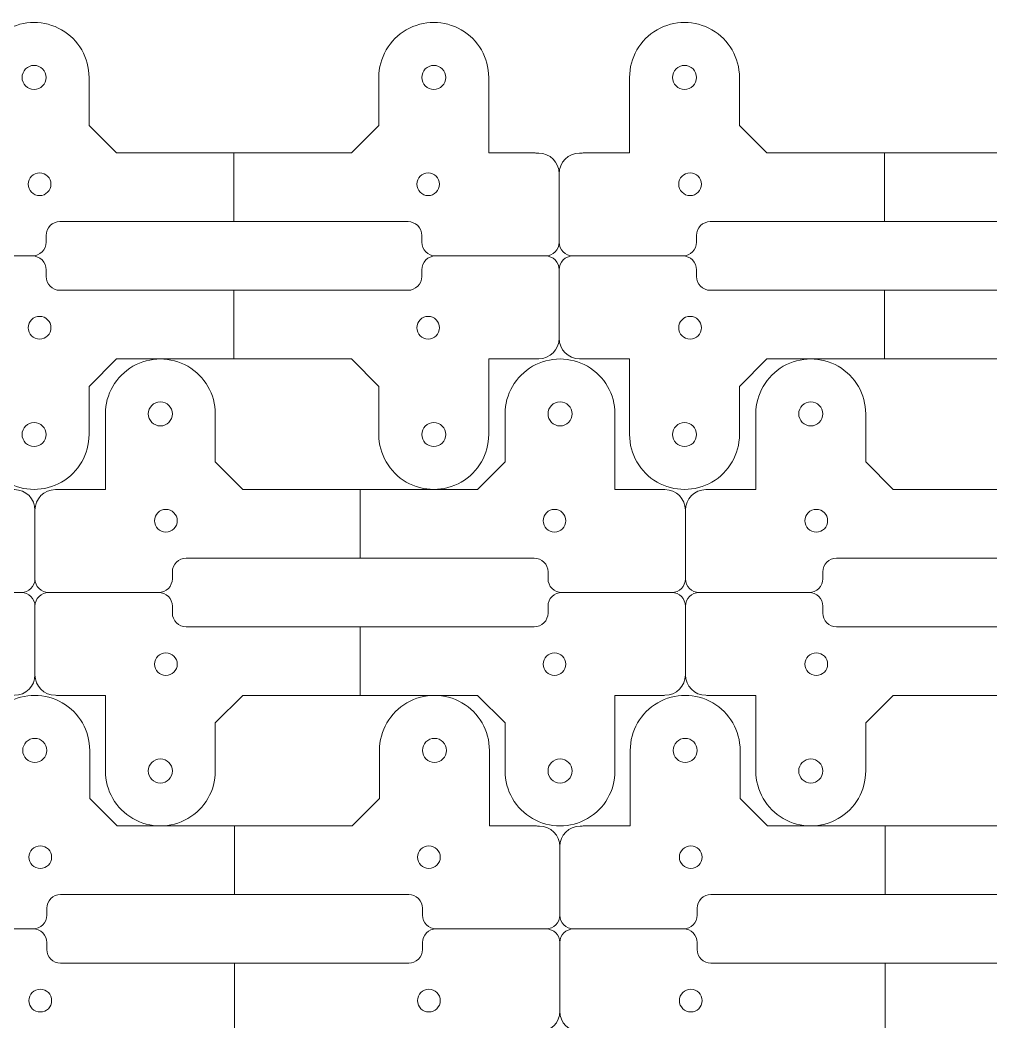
# Model space of a CAD drawing. Header units: millimetres. Extents: x -300 to 287, y -145 to 141.
# Drawn here: x 0.3 to 141.7, y -4.5 to 141.4 of the extents above; entities that cross this region are included whole.
import ezdxf

# ---------------------------------------------------------------- set-up
doc = ezdxf.new("R2010")
doc.units = ezdxf.units.MM
doc.header["$MEASUREMENT"] = 0
doc.layers.add('Layer 1', color=7, linetype='Continuous')

msp = doc.modelspace()

# ---------------------------------------------------------------- linework, layer by layer
at = {"layer": 'Layer 1', "lineweight": 9}
for points in [[(31.4448, 122.0376), (14.3513, 122.0376), (10.3513, 126.0376), (10.3513, 133.0376)], [(56.7882, 112.0376), (31.4447, 112.0376), (31.4447, 122.0376), (48.5382, 122.0376), (52.5382, 126.0376), (52.5382, 133.0376)], [(75.2819, 122.0376), (68.5382, 122.0376), (68.5382, 133.0376), (68.5382, 122.0376)], [(89.0382, 122.0376), (89.0382, 133.0376), (89.0382, 122.0376), (82.2945, 122.0376)], [(126.1317, 122.0376), (109.0382, 122.0376), (105.0382, 126.0376), (105.0382, 133.0376)], [(151.4751, 112.0376), (126.1316, 112.0376), (126.1316, 122.0376), (143.2251, 122.0376), (147.2251, 126.0376), (147.2251, 133.0376)], [(78.7882, 119.0198), (78.7882, 109.0376), (78.7882, 119.0198)], [(31.4448, 112.0376), (6.1013, 112.0376)], [(126.1317, 112.0376), (100.7882, 112.0376)], [(4.1013, 110.0376), (4.1013, 109.0376)], [(58.7882, 109.0376), (58.7882, 110.0376)], [(98.7882, 110.0376), (98.7882, 109.0376)], [(2.1013, 107.0376), (-13.8987, 107.0376)], [(76.7882, 107.0376), (60.7882, 107.0376)], [(96.7882, 107.0376), (80.7882, 107.0376)], [(4.1013, 105.0376), (4.1013, 104.0376)], [(58.7882, 104.0376), (58.7882, 105.0376)], [(78.7882, 95.0554), (78.7882, 105.0376), (78.7882, 95.0554)], [(98.7882, 105.0376), (98.7882, 104.0376)], [(6.1013, 102.0376), (31.4448, 102.0376), (31.4448, 92.0376), (14.3513, 92.0376), (10.3513, 88.0376), (10.3513, 81.0376)], [(31.4447, 102.0376), (56.7882, 102.0376)], [(100.7882, 102.0376), (126.1317, 102.0376), (126.1317, 92.0376), (109.0382, 92.0376), (105.0382, 88.0376), (105.0382, 81.0376)], [(126.1316, 102.0376), (151.4751, 102.0376)], [(31.4447, 92.0376), (48.5382, 92.0376), (52.5382, 88.0376), (52.5382, 81.0376)], [(126.1316, 92.0376), (143.2251, 92.0376), (147.2251, 88.0376), (147.2251, 81.0376)], [(12.7324, 73.0377), (12.7324, 84.0377), (12.7324, 73.0377), (5.9887, 73.0377)], [(49.8259, 73.0377), (32.7324, 73.0377), (28.7324, 77.0377), (28.7324, 84.0377)], [(75.1693, 63.0377), (49.8258, 63.0377), (49.8258, 73.0377), (66.9193, 73.0377), (70.9193, 77.0377), (70.9193, 84.0377)], [(93.663, 73.0377), (86.9193, 73.0377), (86.9193, 84.0377), (86.9193, 73.0377)], [(107.4193, 73.0377), (107.4193, 84.0377), (107.4193, 73.0377), (100.6756, 73.0377)], [(144.5128, 73.0377), (127.4193, 73.0377), (123.4193, 77.0377), (123.4193, 84.0377)], [(2.4824, 70.0199), (2.4824, 60.0377), (2.4824, 70.0199)], [(97.1693, 70.0199), (97.1693, 60.0377), (97.1693, 70.0199)], [(49.8259, 63.0377), (24.4824, 63.0377)], [(144.5128, 63.0377), (119.1693, 63.0377)], [(22.4824, 61.0377), (22.4824, 60.0377)], [(77.1693, 60.0377), (77.1693, 61.0377)], [(117.1693, 61.0377), (117.1693, 60.0377)], [(0.4824, 58.0377), (-15.5176, 58.0377)], [(20.4824, 58.0377), (4.4824, 58.0377)], [(95.1693, 58.0377), (79.1693, 58.0377)], [(115.1693, 58.0377), (99.1693, 58.0377)], [(2.4824, 46.0555), (2.4824, 56.0377), (2.4824, 46.0555)], [(22.4824, 56.0377), (22.4824, 55.0377)], [(77.1693, 55.0377), (77.1693, 56.0377)], [(97.1693, 46.0555), (97.1693, 56.0377), (97.1693, 46.0555)], [(117.1693, 56.0377), (117.1693, 55.0377)], [(24.4824, 53.0377), (49.8259, 53.0377), (49.8259, 43.0377), (32.7324, 43.0377), (28.7324, 39.0377), (28.7324, 32.0377)], [(49.8258, 53.0377), (75.1693, 53.0377)], [(119.1693, 53.0377), (144.5128, 53.0377), (144.5128, 43.0377), (127.4193, 43.0377), (123.4193, 39.0377), (123.4193, 32.0377)], [(49.8258, 43.0377), (66.9193, 43.0377), (70.9193, 39.0377), (70.9193, 32.0377)], [(31.5447, 24.0377), (14.4512, 24.0377), (10.4512, 28.0377), (10.4512, 35.0377)], [(56.8881, 14.0377), (31.5446, 14.0377), (31.5446, 24.0377), (48.6381, 24.0377), (52.6381, 28.0377), (52.6381, 35.0377)], [(75.3818, 24.0377), (68.6381, 24.0377), (68.6381, 35.0377), (68.6381, 24.0377)], [(89.1381, 24.0377), (89.1381, 35.0377), (89.1381, 24.0377), (82.3944, 24.0377)], [(126.2316, 24.0377), (109.1381, 24.0377), (105.1381, 28.0377), (105.1381, 35.0377)], [(151.575, 14.0377), (126.2315, 14.0377), (126.2315, 24.0377), (143.325, 24.0377), (147.325, 28.0377), (147.325, 35.0377)], [(78.8881, 21.0199), (78.8881, 11.0377), (78.8881, 21.0199)], [(31.5447, 14.0377), (6.2012, 14.0377)], [(126.2316, 14.0377), (100.8881, 14.0377)], [(4.2012, 12.0377), (4.2012, 11.0377)], [(58.8881, 11.0377), (58.8881, 12.0377)], [(98.8881, 12.0377), (98.8881, 11.0377)], [(2.2012, 9.0377), (-13.7988, 9.0377)], [(76.8881, 9.0377), (60.8881, 9.0377)], [(96.8881, 9.0377), (80.8881, 9.0377)], [(4.2012, 7.0377), (4.2012, 6.0377)], [(58.8881, 6.0377), (58.8881, 7.0377)], [(98.8881, 7.0377), (98.8881, 6.0377)], [(6.2012, 4.0377), (31.5447, 4.0377), (31.5447, -5.9623), (14.4512, -5.9623), (10.4512, -9.9623), (10.4512, -16.9623)], [(31.5446, 4.0377), (56.8881, 4.0377)], [(100.8881, 4.0377), (126.2316, 4.0377), (126.2316, -5.9623), (109.1381, -5.9623), (105.1381, -9.9623), (105.1381, -16.9623)], [(126.2315, 4.0377), (151.575, 4.0377)]]:
    msp.add_lwpolyline(points, dxfattribs=at)
at = {"layer": 'Layer 1', "color": 240, "lineweight": 9}
for points in [[(75.2819, 92.0376), (68.5382, 92.0376), (68.5382, 81.0376), (68.5382, 92.0376)], [(89.0382, 92.0376), (89.0382, 81.0376), (89.0382, 92.0376), (82.2945, 92.0376)], [(12.7324, 43.0377), (12.7324, 32.0377), (12.7324, 43.0377), (5.9887, 43.0377)], [(93.663, 43.0377), (86.9193, 43.0377), (86.9193, 32.0377), (86.9193, 43.0377)], [(107.4193, 43.0377), (107.4193, 32.0377), (107.4193, 43.0377), (100.6756, 43.0377)], [(78.8881, -2.9445), (78.8881, 7.0377), (78.8881, -2.9445)]]:
    msp.add_lwpolyline(points, dxfattribs=at)
at = {"layer": 'Layer 1', "lineweight": 9}
for points, knots in [([(10.3513, 133.0376), (10.3513, 135.8957), (8.8265, 138.5367), (6.3513, 139.9658), (3.8761, 141.3948), (0.8265, 141.3948), (-1.6487, 139.9658), (-4.1239, 138.5367), (-5.6487, 135.8957), (-5.6487, 133.0376)], [0, 0, 0, 0, 1, 1, 1, 2, 2, 2, 3, 3, 3, 3]), ([(52.5382, 133.0376), (52.5382, 135.8957), (54.063, 138.5367), (56.5382, 139.9658), (59.0134, 141.3948), (62.063, 141.3948), (64.5382, 139.9658), (67.0134, 138.5367), (68.5382, 135.8957), (68.5382, 133.0376)], [0, 0, 0, 0, 1, 1, 1, 2, 2, 2, 3, 3, 3, 3]), ([(105.0382, 133.0376), (105.0382, 135.8957), (103.5134, 138.5367), (101.0382, 139.9658), (98.563, 141.3948), (95.5134, 141.3948), (93.0382, 139.9658), (90.563, 138.5367), (89.0382, 135.8957), (89.0382, 133.0376)], [0, 0, 0, 0, 1, 1, 1, 2, 2, 2, 3, 3, 3, 3]), ([(82.2945, 122.0376), (82.1186, 122.027), (81.9424, 122.021), (81.7662, 122.0197), (80.118, 122.0077), (78.7882, 120.6681), (78.7882, 119.0198), (78.7882, 120.6681), (77.4584, 122.0077), (75.8102, 122.0197), (75.634, 122.021), (75.4578, 122.027), (75.2819, 122.0376)], [0, 0, 0, 0, 1, 1, 1, 2, 2, 2, 3, 3, 3, 4, 4, 4, 4]), ([(6.1013, 112.0376), (5.5708, 112.0376), (5.0621, 111.8268), (4.6871, 111.4518), (4.312, 111.0767), (4.1013, 110.568), (4.1013, 110.0376)], [0, 0, 0, 0, 1, 1, 1, 2, 2, 2, 2]), ([(58.7882, 110.0376), (58.7882, 110.568), (58.5775, 111.0767), (58.2024, 111.4518), (57.8274, 111.8268), (57.3187, 112.0376), (56.7882, 112.0376)], [0, 0, 0, 0, 1, 1, 1, 2, 2, 2, 2]), ([(100.7882, 112.0376), (100.2577, 112.0376), (99.749, 111.8268), (99.374, 111.4518), (98.9989, 111.0767), (98.7882, 110.568), (98.7882, 110.0376)], [0, 0, 0, 0, 1, 1, 1, 2, 2, 2, 2]), ([(4.1013, 109.0376), (4.1013, 108.5071), (3.8906, 107.9984), (3.5155, 107.6233), (3.1404, 107.2483), (2.6317, 107.0376), (2.1013, 107.0376)], [0, 0, 0, 0, 1, 1, 1, 2, 2, 2, 2]), ([(60.7882, 107.0376), (60.2578, 107.0376), (59.7491, 107.2483), (59.374, 107.6233), (58.9989, 107.9984), (58.7882, 108.5071), (58.7882, 109.0376)], [0, 0, 0, 0, 1, 1, 1, 2, 2, 2, 2]), ([(80.7882, 107.0376), (79.6836, 107.0376), (78.7882, 107.933), (78.7882, 109.0376), (78.7882, 107.933), (77.8928, 107.0376), (76.7882, 107.0376)], [0, 0, 0, 0, 1, 1, 1, 2, 2, 2, 2]), ([(98.7882, 109.0376), (98.7882, 108.5071), (98.5775, 107.9984), (98.2024, 107.6233), (97.8273, 107.2483), (97.3186, 107.0376), (96.7882, 107.0376)], [0, 0, 0, 0, 1, 1, 1, 2, 2, 2, 2]), ([(2.1013, 107.0376), (2.6317, 107.0376), (3.1404, 106.8269), (3.5155, 106.4519), (3.8906, 106.0768), (4.1013, 105.5681), (4.1013, 105.0376)], [0, 0, 0, 0, 1, 1, 1, 2, 2, 2, 2]), ([(58.7882, 105.0376), (58.7882, 105.5681), (58.9989, 106.0768), (59.374, 106.4519), (59.7491, 106.8269), (60.2578, 107.0376), (60.7882, 107.0376)], [0, 0, 0, 0, 1, 1, 1, 2, 2, 2, 2]), ([(80.7882, 107.0376), (79.6836, 107.0376), (78.7882, 106.1422), (78.7882, 105.0376), (78.7882, 106.1422), (77.8928, 107.0376), (76.7882, 107.0376)], [0, 0, 0, 0, 1, 1, 1, 2, 2, 2, 2]), ([(96.7882, 107.0376), (97.3186, 107.0376), (97.8273, 106.8269), (98.2024, 106.4519), (98.5775, 106.0768), (98.7882, 105.5681), (98.7882, 105.0376)], [0, 0, 0, 0, 1, 1, 1, 2, 2, 2, 2]), ([(4.1013, 104.0376), (4.1013, 103.5072), (4.312, 102.9985), (4.6871, 102.6234), (5.0621, 102.2484), (5.5708, 102.0376), (6.1013, 102.0376)], [0, 0, 0, 0, 1, 1, 1, 2, 2, 2, 2]), ([(56.7882, 102.0376), (57.3187, 102.0376), (57.8274, 102.2484), (58.2024, 102.6234), (58.5775, 102.9985), (58.7882, 103.5072), (58.7882, 104.0376)], [0, 0, 0, 0, 1, 1, 1, 2, 2, 2, 2]), ([(98.7882, 104.0376), (98.7882, 103.5072), (98.9989, 102.9985), (99.374, 102.6234), (99.749, 102.2484), (100.2577, 102.0376), (100.7882, 102.0376)], [0, 0, 0, 0, 1, 1, 1, 2, 2, 2, 2]), ([(28.7324, 84.0377), (28.7324, 86.8958), (27.2076, 89.5368), (24.7324, 90.9659), (22.2572, 92.3949), (19.2076, 92.3949), (16.7324, 90.9659), (14.2572, 89.5368), (12.7324, 86.8958), (12.7324, 84.0377)], [0, 0, 0, 0, 1, 1, 1, 2, 2, 2, 3, 3, 3, 3]), ([(70.9193, 84.0377), (70.9193, 86.8958), (72.4441, 89.5368), (74.9193, 90.9659), (77.3945, 92.3949), (80.4441, 92.3949), (82.9193, 90.9659), (85.3945, 89.5368), (86.9193, 86.8958), (86.9193, 84.0377)], [0, 0, 0, 0, 1, 1, 1, 2, 2, 2, 3, 3, 3, 3]), ([(123.4193, 84.0377), (123.4193, 86.8958), (121.8945, 89.5368), (119.4193, 90.9659), (116.9441, 92.3949), (113.8945, 92.3949), (111.4193, 90.9659), (108.9441, 89.5368), (107.4193, 86.8958), (107.4193, 84.0377)], [0, 0, 0, 0, 1, 1, 1, 2, 2, 2, 3, 3, 3, 3]), ([(10.3513, 81.0376), (10.3513, 78.1795), (8.8265, 75.5385), (6.3513, 74.1094), (3.8761, 72.6804), (0.8265, 72.6804), (-1.6487, 74.1094), (-4.1239, 75.5385), (-5.6487, 78.1795), (-5.6487, 81.0376)], [0, 0, 0, 0, 1, 1, 1, 2, 2, 2, 3, 3, 3, 3]), ([(52.5382, 81.0376), (52.5382, 78.1795), (54.063, 75.5385), (56.5382, 74.1094), (59.0134, 72.6804), (62.063, 72.6804), (64.5382, 74.1094), (67.0134, 75.5385), (68.5382, 78.1795), (68.5382, 81.0376)], [0, 0, 0, 0, 1, 1, 1, 2, 2, 2, 3, 3, 3, 3]), ([(105.0382, 81.0376), (105.0382, 78.1795), (103.5134, 75.5385), (101.0382, 74.1094), (98.563, 72.6804), (95.5134, 72.6804), (93.0382, 74.1094), (90.563, 75.5385), (89.0382, 78.1795), (89.0382, 81.0376)], [0, 0, 0, 0, 1, 1, 1, 2, 2, 2, 3, 3, 3, 3]), ([(5.9887, 73.0377), (5.8128, 73.0271), (5.6366, 73.0211), (5.4604, 73.0198), (3.8122, 73.0078), (2.4824, 71.6682), (2.4824, 70.0199), (2.4824, 71.6682), (1.1526, 73.0078), (-0.4956, 73.0198), (-0.6718, 73.0211), (-0.848, 73.0271), (-1.0239, 73.0377)], [0, 0, 0, 0, 1, 1, 1, 2, 2, 2, 3, 3, 3, 4, 4, 4, 4]), ([(100.6756, 73.0377), (100.4997, 73.0271), (100.3235, 73.0211), (100.1473, 73.0198), (98.4991, 73.0078), (97.1693, 71.6682), (97.1693, 70.0199), (97.1693, 71.6682), (95.8395, 73.0078), (94.1913, 73.0198), (94.0151, 73.0211), (93.8389, 73.0271), (93.663, 73.0377)], [0, 0, 0, 0, 1, 1, 1, 2, 2, 2, 3, 3, 3, 4, 4, 4, 4]), ([(24.4824, 63.0377), (23.9519, 63.0377), (23.4432, 62.8269), (23.0682, 62.4519), (22.6931, 62.0768), (22.4824, 61.5681), (22.4824, 61.0377)], [0, 0, 0, 0, 1, 1, 1, 2, 2, 2, 2]), ([(77.1693, 61.0377), (77.1693, 61.5681), (76.9586, 62.0768), (76.5835, 62.4519), (76.2085, 62.8269), (75.6998, 63.0377), (75.1693, 63.0377)], [0, 0, 0, 0, 1, 1, 1, 2, 2, 2, 2]), ([(119.1693, 63.0377), (118.6388, 63.0377), (118.1301, 62.8269), (117.7551, 62.4519), (117.38, 62.0768), (117.1693, 61.5681), (117.1693, 61.0377)], [0, 0, 0, 0, 1, 1, 1, 2, 2, 2, 2]), ([(4.4824, 58.0377), (3.3778, 58.0377), (2.4824, 58.9331), (2.4824, 60.0377), (2.4824, 58.9331), (1.587, 58.0377), (0.4824, 58.0377)], [0, 0, 0, 0, 1, 1, 1, 2, 2, 2, 2]), ([(22.4824, 60.0377), (22.4824, 59.5072), (22.2717, 58.9985), (21.8966, 58.6234), (21.5215, 58.2484), (21.0128, 58.0377), (20.4824, 58.0377)], [0, 0, 0, 0, 1, 1, 1, 2, 2, 2, 2]), ([(79.1693, 58.0377), (78.6389, 58.0377), (78.1302, 58.2484), (77.7551, 58.6234), (77.38, 58.9985), (77.1693, 59.5072), (77.1693, 60.0377)], [0, 0, 0, 0, 1, 1, 1, 2, 2, 2, 2]), ([(99.1693, 58.0377), (98.0647, 58.0377), (97.1693, 58.9331), (97.1693, 60.0377), (97.1693, 58.9331), (96.2739, 58.0377), (95.1693, 58.0377)], [0, 0, 0, 0, 1, 1, 1, 2, 2, 2, 2]), ([(117.1693, 60.0377), (117.1693, 59.5072), (116.9586, 58.9985), (116.5835, 58.6234), (116.2084, 58.2484), (115.6997, 58.0377), (115.1693, 58.0377)], [0, 0, 0, 0, 1, 1, 1, 2, 2, 2, 2]), ([(4.4824, 58.0377), (3.3778, 58.0377), (2.4824, 57.1423), (2.4824, 56.0377), (2.4824, 57.1423), (1.587, 58.0377), (0.4824, 58.0377)], [0, 0, 0, 0, 1, 1, 1, 2, 2, 2, 2]), ([(20.4824, 58.0377), (21.0128, 58.0377), (21.5215, 57.827), (21.8966, 57.452), (22.2717, 57.0769), (22.4824, 56.5682), (22.4824, 56.0377)], [0, 0, 0, 0, 1, 1, 1, 2, 2, 2, 2]), ([(77.1693, 56.0377), (77.1693, 56.5682), (77.38, 57.0769), (77.7551, 57.452), (78.1302, 57.827), (78.6389, 58.0377), (79.1693, 58.0377)], [0, 0, 0, 0, 1, 1, 1, 2, 2, 2, 2]), ([(99.1693, 58.0377), (98.0647, 58.0377), (97.1693, 57.1423), (97.1693, 56.0377), (97.1693, 57.1423), (96.2739, 58.0377), (95.1693, 58.0377)], [0, 0, 0, 0, 1, 1, 1, 2, 2, 2, 2]), ([(115.1693, 58.0377), (115.6997, 58.0377), (116.2084, 57.827), (116.5835, 57.452), (116.9586, 57.0769), (117.1693, 56.5682), (117.1693, 56.0377)], [0, 0, 0, 0, 1, 1, 1, 2, 2, 2, 2]), ([(22.4824, 55.0377), (22.4824, 54.5073), (22.6931, 53.9986), (23.0682, 53.6235), (23.4432, 53.2485), (23.9519, 53.0377), (24.4824, 53.0377)], [0, 0, 0, 0, 1, 1, 1, 2, 2, 2, 2]), ([(75.1693, 53.0377), (75.6998, 53.0377), (76.2085, 53.2485), (76.5835, 53.6235), (76.9586, 53.9986), (77.1693, 54.5073), (77.1693, 55.0377)], [0, 0, 0, 0, 1, 1, 1, 2, 2, 2, 2]), ([(117.1693, 55.0377), (117.1693, 54.5073), (117.38, 53.9986), (117.7551, 53.6235), (118.1301, 53.2485), (118.6388, 53.0377), (119.1693, 53.0377)], [0, 0, 0, 0, 1, 1, 1, 2, 2, 2, 2]), ([(10.4512, 35.0377), (10.4512, 37.8958), (8.9264, 40.5368), (6.4512, 41.9659), (3.976, 43.3949), (0.9264, 43.3949), (-1.5488, 41.9659), (-4.024, 40.5368), (-5.5488, 37.8958), (-5.5488, 35.0377)], [0, 0, 0, 0, 1, 1, 1, 2, 2, 2, 3, 3, 3, 3]), ([(52.6381, 35.0377), (52.6381, 37.8958), (54.1629, 40.5368), (56.6381, 41.9659), (59.1133, 43.3949), (62.1629, 43.3949), (64.6381, 41.9659), (67.1133, 40.5368), (68.6381, 37.8958), (68.6381, 35.0377)], [0, 0, 0, 0, 1, 1, 1, 2, 2, 2, 3, 3, 3, 3]), ([(105.1381, 35.0377), (105.1381, 37.8958), (103.6133, 40.5368), (101.1381, 41.9659), (98.6629, 43.3949), (95.6133, 43.3949), (93.1381, 41.9659), (90.6629, 40.5368), (89.1381, 37.8958), (89.1381, 35.0377)], [0, 0, 0, 0, 1, 1, 1, 2, 2, 2, 3, 3, 3, 3]), ([(28.7324, 32.0377), (28.7324, 29.1796), (27.2076, 26.5386), (24.7324, 25.1095), (22.2572, 23.6805), (19.2076, 23.6805), (16.7324, 25.1095), (14.2572, 26.5386), (12.7324, 29.1796), (12.7324, 32.0377)], [0, 0, 0, 0, 1, 1, 1, 2, 2, 2, 3, 3, 3, 3]), ([(70.9193, 32.0377), (70.9193, 29.1796), (72.4441, 26.5386), (74.9193, 25.1095), (77.3945, 23.6805), (80.4441, 23.6805), (82.9193, 25.1095), (85.3945, 26.5386), (86.9193, 29.1796), (86.9193, 32.0377)], [0, 0, 0, 0, 1, 1, 1, 2, 2, 2, 3, 3, 3, 3]), ([(123.4193, 32.0377), (123.4193, 29.1796), (121.8945, 26.5386), (119.4193, 25.1095), (116.9441, 23.6805), (113.8945, 23.6805), (111.4193, 25.1095), (108.9441, 26.5386), (107.4193, 29.1796), (107.4193, 32.0377)], [0, 0, 0, 0, 1, 1, 1, 2, 2, 2, 3, 3, 3, 3]), ([(82.3944, 24.0377), (82.2185, 24.0271), (82.0423, 24.0211), (81.8661, 24.0198), (80.2179, 24.0078), (78.8881, 22.6682), (78.8881, 21.0199), (78.8881, 22.6682), (77.5583, 24.0078), (75.9101, 24.0198), (75.7339, 24.0211), (75.5577, 24.0271), (75.3818, 24.0377)], [0, 0, 0, 0, 1, 1, 1, 2, 2, 2, 3, 3, 3, 4, 4, 4, 4]), ([(6.2012, 14.0377), (5.6707, 14.0377), (5.162, 13.8269), (4.787, 13.4519), (4.4119, 13.0768), (4.2012, 12.5681), (4.2012, 12.0377)], [0, 0, 0, 0, 1, 1, 1, 2, 2, 2, 2]), ([(58.8881, 12.0377), (58.8881, 12.5681), (58.6774, 13.0768), (58.3023, 13.4519), (57.9273, 13.8269), (57.4186, 14.0377), (56.8881, 14.0377)], [0, 0, 0, 0, 1, 1, 1, 2, 2, 2, 2]), ([(100.8881, 14.0377), (100.3576, 14.0377), (99.8489, 13.8269), (99.4739, 13.4519), (99.0988, 13.0768), (98.8881, 12.5681), (98.8881, 12.0377)], [0, 0, 0, 0, 1, 1, 1, 2, 2, 2, 2]), ([(4.2012, 11.0377), (4.2012, 10.5072), (3.9905, 9.9985), (3.6154, 9.6234), (3.2403, 9.2484), (2.7316, 9.0377), (2.2012, 9.0377)], [0, 0, 0, 0, 1, 1, 1, 2, 2, 2, 2]), ([(60.8881, 9.0377), (60.3577, 9.0377), (59.849, 9.2484), (59.4739, 9.6234), (59.0988, 9.9985), (58.8881, 10.5072), (58.8881, 11.0377)], [0, 0, 0, 0, 1, 1, 1, 2, 2, 2, 2]), ([(80.8881, 9.0377), (79.7835, 9.0377), (78.8881, 9.9331), (78.8881, 11.0377), (78.8881, 9.9331), (77.9927, 9.0377), (76.8881, 9.0377)], [0, 0, 0, 0, 1, 1, 1, 2, 2, 2, 2]), ([(98.8881, 11.0377), (98.8881, 10.5072), (98.6774, 9.9985), (98.3023, 9.6234), (97.9272, 9.2484), (97.4185, 9.0377), (96.8881, 9.0377)], [0, 0, 0, 0, 1, 1, 1, 2, 2, 2, 2]), ([(2.2012, 9.0377), (2.7316, 9.0377), (3.2403, 8.827), (3.6154, 8.452), (3.9905, 8.0769), (4.2012, 7.5682), (4.2012, 7.0377)], [0, 0, 0, 0, 1, 1, 1, 2, 2, 2, 2]), ([(58.8881, 7.0377), (58.8881, 7.5682), (59.0988, 8.0769), (59.4739, 8.452), (59.849, 8.827), (60.3577, 9.0377), (60.8881, 9.0377)], [0, 0, 0, 0, 1, 1, 1, 2, 2, 2, 2]), ([(80.8881, 9.0377), (79.7835, 9.0377), (78.8881, 8.1423), (78.8881, 7.0377), (78.8881, 8.1423), (77.9927, 9.0377), (76.8881, 9.0377)], [0, 0, 0, 0, 1, 1, 1, 2, 2, 2, 2]), ([(96.8881, 9.0377), (97.4185, 9.0377), (97.9272, 8.827), (98.3023, 8.452), (98.6774, 8.0769), (98.8881, 7.5682), (98.8881, 7.0377)], [0, 0, 0, 0, 1, 1, 1, 2, 2, 2, 2]), ([(4.2012, 6.0377), (4.2012, 5.5073), (4.4119, 4.9986), (4.787, 4.6235), (5.162, 4.2485), (5.6707, 4.0377), (6.2012, 4.0377)], [0, 0, 0, 0, 1, 1, 1, 2, 2, 2, 2]), ([(56.8881, 4.0377), (57.4186, 4.0377), (57.9273, 4.2485), (58.3023, 4.6235), (58.6774, 4.9986), (58.8881, 5.5073), (58.8881, 6.0377)], [0, 0, 0, 0, 1, 1, 1, 2, 2, 2, 2]), ([(98.8881, 6.0377), (98.8881, 5.5073), (99.0988, 4.9986), (99.4739, 4.6235), (99.8489, 4.2485), (100.3576, 4.0377), (100.8881, 4.0377)], [0, 0, 0, 0, 1, 1, 1, 2, 2, 2, 2])]:
    msp.add_open_spline(points, degree=3, knots=knots, dxfattribs=at)
at = {"layer": 'Layer 1', "color": 240, "lineweight": 9}
for points in [[(2.3513, 131.2876), (3.3178, 131.2876), (4.1013, 132.0711), (4.1013, 133.0376), (4.1013, 134.0041), (3.3178, 134.7876), (2.3513, 134.7876), (1.3848, 134.7876), (0.6013, 134.0041), (0.6013, 133.0376), (0.6013, 132.0711), (1.3848, 131.2876), (2.3513, 131.2876)], [(60.5382, 131.2876), (59.5717, 131.2876), (58.7882, 132.0711), (58.7882, 133.0376), (58.7882, 134.0041), (59.5717, 134.7876), (60.5382, 134.7876), (61.5047, 134.7876), (62.2882, 134.0041), (62.2882, 133.0376), (62.2882, 132.0711), (61.5047, 131.2876), (60.5382, 131.2876)], [(97.0382, 131.2876), (98.0047, 131.2876), (98.7882, 132.0711), (98.7882, 133.0376), (98.7882, 134.0041), (98.0047, 134.7876), (97.0382, 134.7876), (96.0717, 134.7876), (95.2882, 134.0041), (95.2882, 133.0376), (95.2882, 132.0711), (96.0717, 131.2876), (97.0382, 131.2876)], [(3.1605, 115.8337), (4.0718, 115.8337), (4.8105, 116.5725), (4.8105, 117.4837), (4.8105, 118.395), (4.0718, 119.1337), (3.1605, 119.1337), (2.2492, 119.1337), (1.5105, 118.395), (1.5105, 117.4837), (1.5105, 116.5725), (2.2492, 115.8337), (3.1605, 115.8337)], [(59.729, 115.8337), (58.8177, 115.8337), (58.079, 116.5725), (58.079, 117.4837), (58.079, 118.395), (58.8177, 119.1337), (59.729, 119.1337), (60.6403, 119.1337), (61.379, 118.395), (61.379, 117.4837), (61.379, 116.5725), (60.6403, 115.8337), (59.729, 115.8337)], [(97.8474, 115.8337), (98.7587, 115.8337), (99.4974, 116.5725), (99.4974, 117.4837), (99.4974, 118.395), (98.7587, 119.1337), (97.8474, 119.1337), (96.9361, 119.1337), (96.1974, 118.395), (96.1974, 117.4837), (96.1974, 116.5725), (96.9361, 115.8337), (97.8474, 115.8337)], [(3.1605, 98.2415), (4.0718, 98.2415), (4.8105, 97.5027), (4.8105, 96.5915), (4.8105, 95.6802), (4.0718, 94.9415), (3.1605, 94.9415), (2.2492, 94.9415), (1.5105, 95.6802), (1.5105, 96.5915), (1.5105, 97.5027), (2.2492, 98.2415), (3.1605, 98.2415)], [(59.729, 98.2415), (58.8177, 98.2415), (58.079, 97.5027), (58.079, 96.5915), (58.079, 95.6802), (58.8177, 94.9415), (59.729, 94.9415), (60.6403, 94.9415), (61.379, 95.6802), (61.379, 96.5915), (61.379, 97.5027), (60.6403, 98.2415), (59.729, 98.2415)], [(97.8474, 98.2415), (98.7587, 98.2415), (99.4974, 97.5027), (99.4974, 96.5915), (99.4974, 95.6802), (98.7587, 94.9415), (97.8474, 94.9415), (96.9361, 94.9415), (96.1974, 95.6802), (96.1974, 96.5915), (96.1974, 97.5027), (96.9361, 98.2415), (97.8474, 98.2415)], [(82.2945, 92.0376), (82.1186, 92.0482), (81.9424, 92.0542), (81.7662, 92.0555), (80.118, 92.0675), (78.7882, 93.4071), (78.7882, 95.0554), (78.7882, 93.4071), (77.4584, 92.0675), (75.8102, 92.0555), (75.634, 92.0542), (75.4578, 92.0482), (75.2819, 92.0376)], [(20.7324, 82.2877), (21.6989, 82.2877), (22.4824, 83.0712), (22.4824, 84.0377), (22.4824, 85.0042), (21.6989, 85.7877), (20.7324, 85.7877), (19.7659, 85.7877), (18.9824, 85.0042), (18.9824, 84.0377), (18.9824, 83.0712), (19.7659, 82.2877), (20.7324, 82.2877)], [(78.9193, 82.2877), (77.9528, 82.2877), (77.1693, 83.0712), (77.1693, 84.0377), (77.1693, 85.0042), (77.9528, 85.7877), (78.9193, 85.7877), (79.8858, 85.7877), (80.6693, 85.0042), (80.6693, 84.0377), (80.6693, 83.0712), (79.8858, 82.2877), (78.9193, 82.2877)], [(115.4193, 82.2877), (116.3858, 82.2877), (117.1693, 83.0712), (117.1693, 84.0377), (117.1693, 85.0042), (116.3858, 85.7877), (115.4193, 85.7877), (114.4528, 85.7877), (113.6693, 85.0042), (113.6693, 84.0377), (113.6693, 83.0712), (114.4528, 82.2877), (115.4193, 82.2877)], [(2.3513, 82.7876), (3.3178, 82.7876), (4.1013, 82.0041), (4.1013, 81.0376), (4.1013, 80.0711), (3.3178, 79.2876), (2.3513, 79.2876), (1.3848, 79.2876), (0.6013, 80.0711), (0.6013, 81.0376), (0.6013, 82.0041), (1.3848, 82.7876), (2.3513, 82.7876)], [(60.5382, 82.7876), (59.5717, 82.7876), (58.7882, 82.0041), (58.7882, 81.0376), (58.7882, 80.0711), (59.5717, 79.2876), (60.5382, 79.2876), (61.5047, 79.2876), (62.2882, 80.0711), (62.2882, 81.0376), (62.2882, 82.0041), (61.5047, 82.7876), (60.5382, 82.7876)], [(97.0382, 82.7876), (98.0047, 82.7876), (98.7882, 82.0041), (98.7882, 81.0376), (98.7882, 80.0711), (98.0047, 79.2876), (97.0382, 79.2876), (96.0717, 79.2876), (95.2882, 80.0711), (95.2882, 81.0376), (95.2882, 82.0041), (96.0717, 82.7876), (97.0382, 82.7876)], [(21.5416, 66.8338), (22.4529, 66.8338), (23.1916, 67.5726), (23.1916, 68.4838), (23.1916, 69.3951), (22.4529, 70.1338), (21.5416, 70.1338), (20.6303, 70.1338), (19.8916, 69.3951), (19.8916, 68.4838), (19.8916, 67.5726), (20.6303, 66.8338), (21.5416, 66.8338)], [(78.1101, 66.8338), (77.1988, 66.8338), (76.4601, 67.5726), (76.4601, 68.4838), (76.4601, 69.3951), (77.1988, 70.1338), (78.1101, 70.1338), (79.0214, 70.1338), (79.7601, 69.3951), (79.7601, 68.4838), (79.7601, 67.5726), (79.0214, 66.8338), (78.1101, 66.8338)], [(116.2285, 66.8338), (117.1398, 66.8338), (117.8785, 67.5726), (117.8785, 68.4838), (117.8785, 69.3951), (117.1398, 70.1338), (116.2285, 70.1338), (115.3172, 70.1338), (114.5785, 69.3951), (114.5785, 68.4838), (114.5785, 67.5726), (115.3172, 66.8338), (116.2285, 66.8338)], [(21.5416, 49.2416), (22.4529, 49.2416), (23.1916, 48.5028), (23.1916, 47.5916), (23.1916, 46.6803), (22.4529, 45.9416), (21.5416, 45.9416), (20.6303, 45.9416), (19.8916, 46.6803), (19.8916, 47.5916), (19.8916, 48.5028), (20.6303, 49.2416), (21.5416, 49.2416)], [(78.1101, 49.2416), (77.1988, 49.2416), (76.4601, 48.5028), (76.4601, 47.5916), (76.4601, 46.6803), (77.1988, 45.9416), (78.1101, 45.9416), (79.0214, 45.9416), (79.7601, 46.6803), (79.7601, 47.5916), (79.7601, 48.5028), (79.0214, 49.2416), (78.1101, 49.2416)], [(116.2285, 49.2416), (117.1398, 49.2416), (117.8785, 48.5028), (117.8785, 47.5916), (117.8785, 46.6803), (117.1398, 45.9416), (116.2285, 45.9416), (115.3172, 45.9416), (114.5785, 46.6803), (114.5785, 47.5916), (114.5785, 48.5028), (115.3172, 49.2416), (116.2285, 49.2416)], [(5.9887, 43.0377), (5.8128, 43.0483), (5.6366, 43.0543), (5.4604, 43.0556), (3.8122, 43.0676), (2.4824, 44.4072), (2.4824, 46.0555), (2.4824, 44.4072), (1.1526, 43.0676), (-0.4956, 43.0556), (-0.6718, 43.0543), (-0.848, 43.0483), (-1.0239, 43.0377)], [(100.6756, 43.0377), (100.4997, 43.0483), (100.3235, 43.0543), (100.1473, 43.0556), (98.4991, 43.0676), (97.1693, 44.4072), (97.1693, 46.0555), (97.1693, 44.4072), (95.8395, 43.0676), (94.1913, 43.0556), (94.0151, 43.0543), (93.8389, 43.0483), (93.663, 43.0377)], [(2.4512, 33.2877), (3.4177, 33.2877), (4.2012, 34.0712), (4.2012, 35.0377), (4.2012, 36.0042), (3.4177, 36.7877), (2.4512, 36.7877), (1.4847, 36.7877), (0.7012, 36.0042), (0.7012, 35.0377), (0.7012, 34.0712), (1.4847, 33.2877), (2.4512, 33.2877)], [(60.6381, 33.2877), (59.6716, 33.2877), (58.8881, 34.0712), (58.8881, 35.0377), (58.8881, 36.0042), (59.6716, 36.7877), (60.6381, 36.7877), (61.6046, 36.7877), (62.3881, 36.0042), (62.3881, 35.0377), (62.3881, 34.0712), (61.6046, 33.2877), (60.6381, 33.2877)], [(97.1381, 33.2877), (98.1046, 33.2877), (98.8881, 34.0712), (98.8881, 35.0377), (98.8881, 36.0042), (98.1046, 36.7877), (97.1381, 36.7877), (96.1716, 36.7877), (95.3881, 36.0042), (95.3881, 35.0377), (95.3881, 34.0712), (96.1716, 33.2877), (97.1381, 33.2877)], [(20.7324, 33.7877), (21.6989, 33.7877), (22.4824, 33.0042), (22.4824, 32.0377), (22.4824, 31.0712), (21.6989, 30.2877), (20.7324, 30.2877), (19.7659, 30.2877), (18.9824, 31.0712), (18.9824, 32.0377), (18.9824, 33.0042), (19.7659, 33.7877), (20.7324, 33.7877)], [(78.9193, 33.7877), (77.9528, 33.7877), (77.1693, 33.0042), (77.1693, 32.0377), (77.1693, 31.0712), (77.9528, 30.2877), (78.9193, 30.2877), (79.8858, 30.2877), (80.6693, 31.0712), (80.6693, 32.0377), (80.6693, 33.0042), (79.8858, 33.7877), (78.9193, 33.7877)], [(115.4193, 33.7877), (116.3858, 33.7877), (117.1693, 33.0042), (117.1693, 32.0377), (117.1693, 31.0712), (116.3858, 30.2877), (115.4193, 30.2877), (114.4528, 30.2877), (113.6693, 31.0712), (113.6693, 32.0377), (113.6693, 33.0042), (114.4528, 33.7877), (115.4193, 33.7877)], [(3.2604, 17.8338), (4.1717, 17.8338), (4.9104, 18.5726), (4.9104, 19.4838), (4.9104, 20.3951), (4.1717, 21.1338), (3.2604, 21.1338), (2.3491, 21.1338), (1.6104, 20.3951), (1.6104, 19.4838), (1.6104, 18.5726), (2.3491, 17.8338), (3.2604, 17.8338)], [(59.8289, 17.8338), (58.9176, 17.8338), (58.1789, 18.5726), (58.1789, 19.4838), (58.1789, 20.3951), (58.9176, 21.1338), (59.8289, 21.1338), (60.7402, 21.1338), (61.4789, 20.3951), (61.4789, 19.4838), (61.4789, 18.5726), (60.7402, 17.8338), (59.8289, 17.8338)], [(97.9473, 17.8338), (98.8586, 17.8338), (99.5973, 18.5726), (99.5973, 19.4838), (99.5973, 20.3951), (98.8586, 21.1338), (97.9473, 21.1338), (97.036, 21.1338), (96.2973, 20.3951), (96.2973, 19.4838), (96.2973, 18.5726), (97.036, 17.8338), (97.9473, 17.8338)], [(3.2604, 0.2416), (4.1717, 0.2416), (4.9104, -0.4972), (4.9104, -1.4084), (4.9104, -2.3197), (4.1717, -3.0584), (3.2604, -3.0584), (2.3491, -3.0584), (1.6104, -2.3197), (1.6104, -1.4084), (1.6104, -0.4972), (2.3491, 0.2416), (3.2604, 0.2416)], [(59.8289, 0.2416), (58.9176, 0.2416), (58.1789, -0.4972), (58.1789, -1.4084), (58.1789, -2.3197), (58.9176, -3.0584), (59.8289, -3.0584), (60.7402, -3.0584), (61.4789, -2.3197), (61.4789, -1.4084), (61.4789, -0.4972), (60.7402, 0.2416), (59.8289, 0.2416)], [(97.9473, 0.2416), (98.8586, 0.2416), (99.5973, -0.4972), (99.5973, -1.4084), (99.5973, -2.3197), (98.8586, -3.0584), (97.9473, -3.0584), (97.036, -3.0584), (96.2973, -2.3197), (96.2973, -1.4084), (96.2973, -0.4972), (97.036, 0.2416), (97.9473, 0.2416)], [(82.3944, -5.9623), (82.2185, -5.9517), (82.0423, -5.9457), (81.8661, -5.9444), (80.2179, -5.9324), (78.8881, -4.5928), (78.8881, -2.9445), (78.8881, -4.5928), (77.5583, -5.9324), (75.9101, -5.9444), (75.7339, -5.9457), (75.5577, -5.9517), (75.3818, -5.9623)]]:
    msp.add_open_spline(points, degree=3, knots=[0, 0, 0, 0, 1, 1, 1, 2, 2, 2, 3, 3, 3, 4, 4, 4, 4], dxfattribs=at)

doc.saveas('drawing.dxf')
